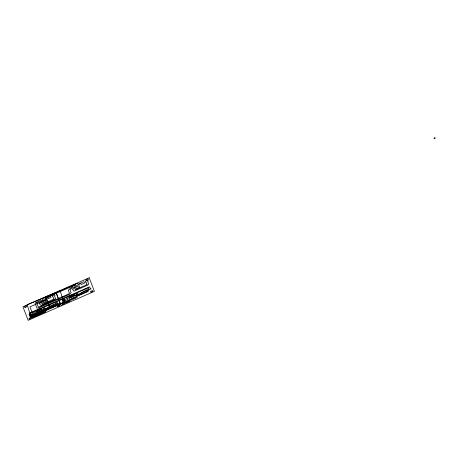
<?xml version="1.0" encoding="UTF-8"?>
<svg xmlns="http://www.w3.org/2000/svg" width="458" height="458" viewBox="0 0 458 458"><rect width="100%" height="100%" fill="white"/><g stroke="black" fill="none" stroke-linecap="round" stroke-linejoin="round"><path stroke-width="0.69" d="M32.335 317.05L33.903 316.369L33.629 315.654L33.153 315.86L32.524 314.24L31.035 314.177L29.301 314.932L29.575 315.648L31.791 314.715L32.363 316.209L31.894 316.415L32.129 317.033M56.746 294.088L58.321 298.164M58.807 299.423L58.973 299.864M59.54 301.33L60.279 303.236M60.914 304.879L61.28 305.83M45.897 310.055L44.735 311.829L37.51 314.99L37.917 314.612L37.642 313.902L37.172 314.108L36.274 311.778C37.533 311.303 41.375 307.661 41.907 310.467C46.361 309.866 49.544 306.059 53.758 305.205L53.483 304.496C49.762 305.887 46.596 308.858 42.646 309.986C41.632 307.06 36.961 310.959 35.432 311.99L36.382 314.451L35.907 314.657L36.182 315.367L36.726 315.333L32.707 317.091L31.562 316.97L31.15 315.905L31.625 315.699L31.35 314.99L29.615 315.751L29.89 316.461L30.36 316.255L30.812 317.423L32.449 317.64L45.313 312.018L46.481 310.272L63.851 302.675L65.568 303.099L69.759 301.267L71.053 300.122L70.778 299.412L70.309 299.618L69.404 297.288C70.669 296.813 74.511 293.172 75.043 295.977C79.497 295.381 82.68 291.569 86.894 290.716L86.619 290.006C82.898 291.397 79.732 294.374 75.782 295.496C74.769 292.57 70.097 296.475 68.568 297.5L69.519 299.961L69.043 300.167L69.318 300.883L69.622 300.751L69.295 301.095L65.843 302.601L64.698 302.486L64.286 301.421L64.761 301.209L64.486 300.5L62.746 301.261L63.691 302.274L45.897 310.055M30.211 312.768L28.98 314.102L29.255 314.812L30.989 314.056L30.715 313.346L30.234 313.53L30.703 313.054L33.113 312.001L34.396 315.322L33.921 315.528L34.195 316.238L35.93 315.482L35.655 314.766L35.18 314.978L33.903 311.658L43.172 307.604L43.573 308.635L43.104 308.847L43.378 309.556L45.113 308.795L44.838 308.085L44.363 308.291L43.962 307.255L55.842 302.062L56.3 303.259L55.83 303.465L56.105 304.181L57.84 303.419L57.565 302.709L57.09 302.915L56.626 301.719L62.717 299.057L62.111 299.612L62.385 300.328L64.126 299.566L63.851 298.856L63.364 299.04L63.834 298.564L66.25 297.511L67.526 300.832L67.057 301.038L67.332 301.753L69.066 300.992L68.792 300.282L68.316 300.488L67.04 297.168L76.309 293.114L76.709 294.15L76.234 294.357L76.509 295.067L78.244 294.305L77.969 293.595L77.499 293.801L77.099 292.771L88.503 287.784L89.236 289.691L90.976 288.929L90.701 288.219L90.226 288.425L89.596 286.805L30.211 312.768M55.595 305.194L54.737 306.144L43.682 310.982L43.184 311.377L43.687 311.257L43.962 311.967L42.228 312.728L41.953 312.012L43.201 310.724L54.262 305.887L54.748 305.406L54.525 304.868L54.044 305.074L53.769 304.364L55.504 303.602L55.595 305.194M53.884 299.04L42.405 304.215L41.781 303.585L42.256 303.379L41.855 302.343L39.331 303.448L40.556 305.183L42.004 305.148L54.531 299.669L55.561 298.616L54.554 295.971L55.029 295.765L54.634 294.729L52.109 295.834L52.504 296.87L52.979 296.664L53.884 299.04M76.337 296.234L75.089 297.528L75.364 298.238L77.099 297.477L76.824 296.767L76.32 296.887L76.789 296.418L87.844 291.58L88.732 290.71L88.64 289.118L86.906 289.874L87.18 290.59L87.661 290.378L87.884 290.916L87.398 291.397L76.337 296.234M36.148 302.366L35.089 303.425L36.88 308.051L38.329 308.016L69.393 294.431L71.139 292.771L69.988 289.788L72.896 287.281L76.051 287.492L76.463 288.569L79.778 287.12L79.257 285.763L77.391 286.576L74.362 286.233L74.099 285.546L71.574 286.651L71.769 287.16L68.288 290.16L69.456 293.177L68.534 294.053L38.73 307.083L38.352 307.095L36.772 303.007L37.046 302.727L40.029 301.65L43.395 302.034L43.665 302.727L46.184 301.622L45.789 300.585L44.598 301.106L41.226 300.723L40.962 300.036L36.148 302.366M87.031 284.55L75.215 289.868L74.992 287.853L72.467 288.958L72.868 289.994L73.337 289.788L73.887 291.202L87.655 285.185L88.715 284.126L87.69 281.481L88.165 281.275L87.764 280.244L85.24 281.344L85.64 282.38L86.115 282.174L87.031 284.55M45.353 299.314L42.829 300.419L42.428 299.383L42.903 299.177L42.657 298.536L77.35 283.365L77.608 284L78.163 283.983L84.106 281.664L84.633 283.021L81.318 284.47L80.952 283.519L75.965 285.929L75.541 284.865L44.941 298.244L50.638 296.486L51.038 297.523L48.514 298.627L48.21 297.837L45.353 299.314M37.802 311.99L37.327 312.196L37.052 311.48L38.787 310.724L39.062 311.434L38.592 311.64L39.199 313.22L39.674 313.014L39.949 313.724L38.214 314.486L37.94 313.77L38.409 313.564L37.802 311.99M39.829 311.096L39.354 311.303L39.079 310.587L40.814 309.831L41.088 310.541L40.619 310.747L41.226 312.333L41.701 312.127L41.976 312.837L40.241 313.598L39.966 312.883L40.441 312.677L39.829 311.096M70.938 297.5L70.463 297.706L70.189 296.996L71.923 296.234L72.198 296.944L71.723 297.15L72.335 298.731L72.811 298.524L73.085 299.234L71.345 299.996L71.07 299.28L71.545 299.074L70.938 297.5M72.965 296.607L72.49 296.813L72.215 296.103L73.95 295.341L74.225 296.051L73.749 296.263L74.362 297.843L74.837 297.637L75.112 298.347L73.377 299.108L73.103 298.393L73.572 298.187L72.965 296.607M64.446 300.396L62.712 301.158L62.431 300.448L64.172 299.687L65.66 299.75L66.29 301.375L66.765 301.169L67.04 301.879L65.299 302.641L65.025 301.925L65.5 301.719L64.927 300.23L64.446 300.396M435.1 138.07L434.155 138.482L434.001 138.098L434.951 137.681L435.1 138.07M89.173 277.766L22.9 306.74L28.144 320.319L94.417 291.34L89.173 277.766M56.111 292.925L46.195 297.259L50.094 307.358L60.009 303.024L56.111 292.925M46.418 299.652L29.97 306.843L33.033 314.778L49.481 307.587L46.418 299.652M60.147 290.716L27.177 304.725L30.858 316.438L63.828 302.429L60.147 290.716M86.751 280.445A1.294 0.521 -24.1 0 0 88.36 279.248A1.294 0.521 -24.1 0 0 86.425 279.609A1.294 0.521 -24.1 0 0 86.751 280.445M25.213 307.352A1.294 0.521 -24.1 0 0 26.827 306.156A1.294 0.521 -24.1 0 0 24.887 306.517A1.294 0.521 -24.1 0 0 25.213 307.352M29.707 318.991A1.294 0.521 -24.1 0 0 31.321 317.795A1.294 0.521 -24.1 0 0 29.381 318.15A1.294 0.521 -24.1 0 0 29.707 318.991M91.245 292.084A1.294 0.521 -24.1 0 0 92.854 290.887A1.294 0.521 -24.1 0 0 90.919 291.242A1.294 0.521 -24.1 0 0 91.245 292.084M58.109 306.574A1.294 0.521 -24.1 0 0 59.723 305.377A1.294 0.521 -24.1 0 0 57.782 305.732A1.294 0.521 -24.1 0 0 58.109 306.574M62.843 304.501A1.294 0.521 -24.1 0 0 64.452 303.305A1.294 0.521 -24.1 0 0 62.517 303.665A1.294 0.521 -24.1 0 0 62.843 304.501"/></g></svg>
